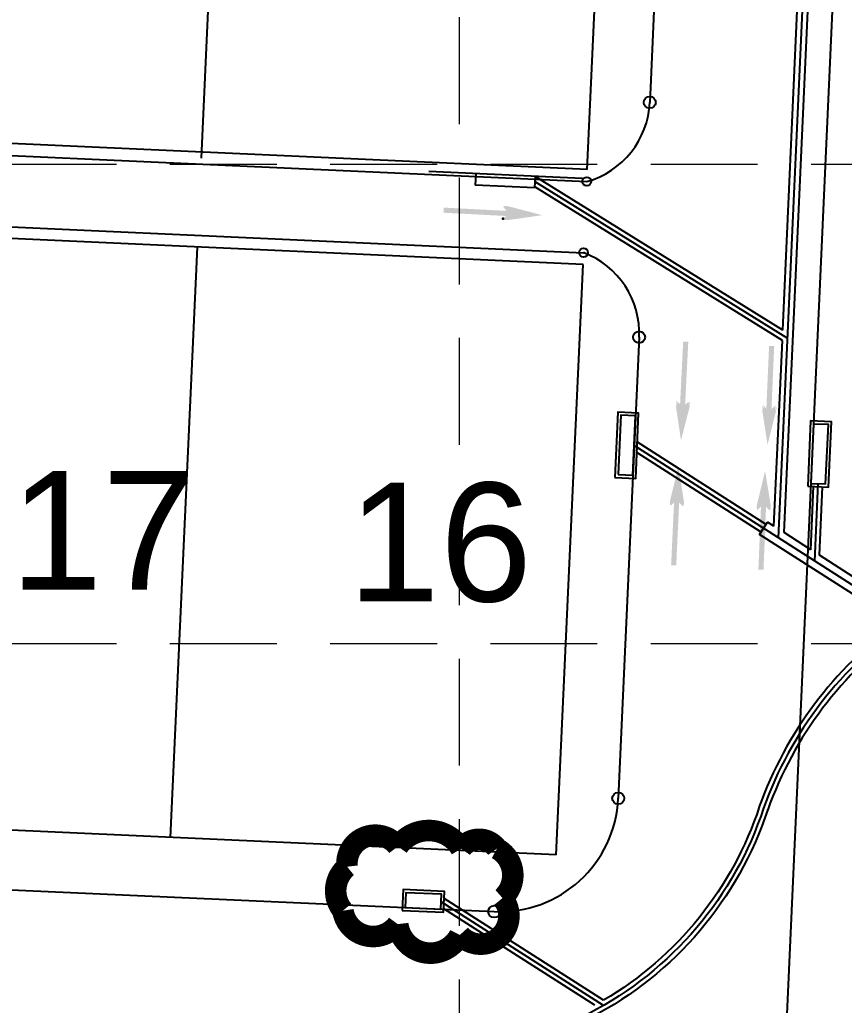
# Model space of a CAD drawing. Header units: feet. Extents: x 10084 to 13321, y 3329 to 8503.
# Drawn here: x 11548 to 11686.8, y 5532.4 to 5698.4 of the extents above; entities that cross this region are included whole.
import ezdxf
from ezdxf.enums import TextEntityAlignment as Align

# ---------------------------------------------------------------- set-up
doc = ezdxf.new("R2010")
doc.units = ezdxf.units.FT
doc.header["$LTSCALE"] = 40
doc.header["$MEASUREMENT"] = 0
for name, pattern in [('( Dashdot )', [1.001, 0.5, -0.25, 0.001, -0.25]), ('CENTERX2', [4, 2.5, -0.5, 0.5, -0.5]), ('DASHED', [0.75, 0.5, -0.25]), ('HIDDEN', [0.375, 0.25, -0.125])]:
    doc.linetypes.add(name, pattern=pattern)
for name, color, linetype in [('CURB', 4, 'Continuous'), ('flow arrow', 4, 'Continuous'), ('GRID', 254, 'DASHED'), ('INLET', 4, 'Continuous'), ('LEGEND', 7, 'Continuous'), ('LOT', 7, 'Continuous'), ('NAME', 6, 'Continuous'), ('ROW', 3, '( Dashdot )'), ('STORM', 2, 'Continuous'), ('storm CL', 7, 'CENTERX2')]:
    doc.layers.add(name, color=color, linetype=linetype)
doc.styles.get("Standard").update_dxf_attribs({"font": 'ARIAL.TTF'})

msp = doc.modelspace()

# ---------------------------------------------------------------- hatches: boundary and pattern name
at = {"layer": 'flow arrow', "linetype": 'Continuous', "lineweight": 30}
h = msp.add_hatch(color=7, dxfattribs=at)
edge = h.paths.add_edge_path()
edge.add_line((11629.42, 5666.82), (11629.94, 5666.18))
edge.add_line((11629.94, 5666.18), (11619.37, 5666.73))
edge.add_line((11619.37, 5666.73), (11619.33, 5665.87))
edge.add_line((11619.33, 5665.87), (11629.89, 5665.32))
edge.add_line((11629.89, 5665.32), (11629.33, 5664.85))
edge.add_line((11629.33, 5664.85), (11629.33, 5664.85))
edge.add_ellipse((11629.86, 5664.78), major_axis=(-0.559, 0.029), ratio=0.285714, start_angle=342.8173, end_angle=484.7269)
edge.add_line((11630.17, 5664.63), (11630.17, 5664.63))
edge.add_line((11630.17, 5664.63), (11635.96, 5665.46))
edge.add_line((11635.96, 5665.46), (11630.3, 5666.94))
edge.add_line((11630.3, 5666.94), (11630.3, 5666.94))
edge.add_ellipse((11629.96, 5666.83), major_axis=(-0.559, 0.029), ratio=0.285714, start_angle=234.1685, end_angle=374.4967)
edge.add_line((11629.42, 5666.82), (11629.42, 5666.82))
edge.add_line((11629.42, 5666.82), (11629.42, 5666.82))
at = {"layer": 'flow arrow'}
h = msp.add_hatch(color=7, dxfattribs=at)
edge = h.paths.add_edge_path()
edge.add_line((11658.7, 5634.16), (11659.18, 5633.6))
edge.add_line((11659.18, 5633.6), (11659.7, 5644.17))
edge.add_line((11659.7, 5644.17), (11660.56, 5644.13))
edge.add_line((11660.56, 5644.13), (11660.03, 5633.56))
edge.add_line((11660.03, 5633.56), (11660.67, 5634.07))
edge.add_line((11660.67, 5634.07), (11660.67, 5634.08))
edge.add_ellipse((11660.68, 5633.53), major_axis=(0.028, 0.559), ratio=0.285714, start_angle=-125.8315, end_angle=14.4967, ccw=False)
edge.add_line((11660.8, 5633.2), (11660.79, 5633.2))
edge.add_line((11660.79, 5633.2), (11659.33, 5627.53))
edge.add_line((11659.33, 5627.53), (11658.48, 5633.32))
edge.add_line((11658.48, 5633.32), (11658.48, 5633.32))
edge.add_ellipse((11658.63, 5633.63), major_axis=(0.028, 0.559), ratio=0.285714, start_angle=-17.1827, end_angle=124.7269, ccw=False)
edge.add_line((11658.7, 5634.16), (11658.7, 5634.16))
edge.add_line((11658.7, 5634.16), (11658.7, 5634.16))
edge.add_line((11658.7, 5634.16), (11658.7, 5634.16))
h = msp.add_hatch(color=7, dxfattribs=at)
edge = h.paths.add_edge_path()
edge.add_line((11673.23, 5633.43), (11673.71, 5632.87))
edge.add_line((11673.71, 5632.87), (11674.17, 5643.45))
edge.add_line((11674.17, 5643.45), (11675.03, 5643.41))
edge.add_line((11675.03, 5643.41), (11674.57, 5632.84))
edge.add_line((11674.57, 5632.84), (11675.2, 5633.36))
edge.add_line((11675.2, 5633.36), (11675.2, 5633.36))
edge.add_ellipse((11675.22, 5632.82), major_axis=(0.024, 0.559), ratio=0.285714, start_angle=-125.8315, end_angle=14.4967, ccw=False)
edge.add_line((11675.33, 5632.48), (11675.33, 5632.48))
edge.add_line((11675.33, 5632.48), (11673.91, 5626.81))
edge.add_line((11673.91, 5626.81), (11673.02, 5632.59))
edge.add_line((11673.02, 5632.59), (11673.02, 5632.59))
edge.add_ellipse((11673.16, 5632.9), major_axis=(0.024, 0.559), ratio=0.285714, start_angle=-17.1827, end_angle=124.7269, ccw=False)
edge.add_line((11673.23, 5633.43), (11673.23, 5633.43))
edge.add_line((11673.23, 5633.43), (11673.23, 5633.43))
edge.add_line((11673.23, 5633.43), (11673.23, 5633.43))
h = msp.add_hatch(color=7, dxfattribs=at)
edge = h.paths.add_edge_path()
edge.add_line((11657.64, 5616.59), (11658.16, 5617.1))
edge.add_line((11658.16, 5617.1), (11657.67, 5606.53))
edge.add_line((11657.67, 5606.53), (11658.53, 5606.49))
edge.add_line((11658.53, 5606.49), (11659.02, 5617.06))
edge.add_line((11659.02, 5617.06), (11659.6, 5616.49))
edge.add_line((11659.6, 5616.49), (11659.61, 5616.49))
edge.add_ellipse((11659.67, 5617.03), major_axis=(-0.026, -0.559), ratio=0.285714, start_angle=345.5033, end_angle=485.8315)
edge.add_line((11659.82, 5617.35), (11659.81, 5617.35))
edge.add_line((11659.81, 5617.35), (11658.9, 5623.12))
edge.add_line((11658.9, 5623.12), (11657.5, 5617.45))
edge.add_line((11657.5, 5617.45), (11657.5, 5617.45))
edge.add_ellipse((11657.62, 5617.13), major_axis=(-0.026, -0.559), ratio=0.285714, start_angle=235.2731, end_angle=377.1827)
edge.add_line((11657.64, 5616.59), (11657.64, 5616.59))
edge.add_line((11657.64, 5616.59), (11657.64, 5616.59))
edge.add_line((11657.64, 5616.59), (11657.64, 5616.59))
h = msp.add_hatch(color=7, dxfattribs=at)
edge = h.paths.add_edge_path()
edge.add_line((11672.27, 5615.86), (11672.8, 5616.38))
edge.add_line((11672.8, 5616.38), (11672.37, 5605.8))
edge.add_line((11672.37, 5605.8), (11673.23, 5605.76))
edge.add_line((11673.23, 5605.76), (11673.66, 5616.34))
edge.add_line((11673.66, 5616.34), (11674.24, 5615.77))
edge.add_line((11674.24, 5615.77), (11674.24, 5615.77))
edge.add_ellipse((11674.3, 5616.31), major_axis=(-0.023, -0.56), ratio=0.285714, start_angle=345.5033, end_angle=485.8315)
edge.add_line((11674.45, 5616.63), (11674.44, 5616.63))
edge.add_line((11674.44, 5616.63), (11673.5, 5622.4))
edge.add_line((11673.5, 5622.4), (11672.13, 5616.72))
edge.add_line((11672.13, 5616.72), (11672.13, 5616.72))
edge.add_ellipse((11672.25, 5616.39), major_axis=(-0.023, -0.56), ratio=0.285714, start_angle=235.2731, end_angle=377.1827)
edge.add_line((11672.28, 5615.86), (11672.27, 5615.86))
edge.add_line((11672.27, 5615.86), (11672.27, 5615.86))
edge.add_line((11672.27, 5615.86), (11672.27, 5615.86))

# ---------------------------------------------------------------- linework, layer by layer
at = {"layer": 'CURB', "color": 7}
for p, q in [((11698.33, 5998.03), (11673.02, 5440.05)), ((11657.6, 5762.08), (11654.07, 5684.45)), ((11158.66, 5693.12), (11643.46, 5671.13)), ((11158.11, 5681.13), (11642.92, 5659.14)), ((11652.28, 5644.92), (11648.76, 5567.28)), ((11109.03, 5571.74), (11627.87, 5548.21))]:
    msp.add_line(p, q, dxfattribs=at)
for centre, radius in [((11654.07, 5684.45), 1), ((11643.46, 5671.13), 0.75), ((11642.92, 5659.14), 0.75), ((11652.28, 5644.92), 1), ((11648.76, 5567.28), 1), ((11627.87, 5548.21), 1)]:
    msp.add_circle(centre, radius, dxfattribs=at)
for centre, radius, start, end in [((11639.59, 5685.1), 14.5, 285.483, 357.4031), ((11637.8, 5645.58), 14.5, 357.4031, 69.3233), ((11628.78, 5568.19), 20, 267.4031, 357.4031)]:
    msp.add_arc(centre, radius, start, end, dxfattribs=at)
at = {"layer": 'flow arrow', "color": 7, "linetype": 'Continuous', "lineweight": 30}
msp.add_point((11629.33, 5664.85), dxfattribs=at)
at = {"layer": 'GRID', "color": 252, "linetype": 'HIDDEN', "lineweight": 0, "ltscale": 1.8}
for p, q in [((11622.01, 3736.79), (11622.01, 8418.16)), ((10169.24, 5674.03), (13236.21, 5674.03)), ((10169.24, 5593.32), (13236.21, 5593.32))]:
    msp.add_line(p, q, dxfattribs=at)
at = {"layer": 'INLET', "color": 5}
for p, q in [((11616.88, 5672.84), (11642.68, 5671.67)), ((11624.79, 5672.49), (11624.68, 5670.49)), ((11634.78, 5672.03), (11634.67, 5670.04)), ((11634.67, 5670.04), (11624.68, 5670.49))]:
    msp.add_line(p, q, dxfattribs=at)
at = {"layer": 'INLET', "color": 5, "flags": 128}
for points in [[(11648.21, 5621.31), (11651.7, 5621.15), (11652.2, 5632.14), (11648.71, 5632.3)], [(11648.73, 5621.79), (11651.23, 5621.67), (11651.68, 5631.66), (11649.18, 5631.78)], [(11680.67, 5619.84), (11684.17, 5619.68), (11684.67, 5630.67), (11681.17, 5630.83)], [(11681.2, 5620.31), (11683.69, 5620.2), (11684.15, 5630.19), (11681.65, 5630.3)], [(11612.37, 5548.41), (11619.36, 5548.1), (11619.52, 5551.59), (11612.53, 5551.91)], [(11612.89, 5548.89), (11618.88, 5548.62), (11619, 5551.12), (11613, 5551.39)]]:
    msp.add_lwpolyline(points, close=True, dxfattribs=at)
at = {"layer": 'LEGEND', "color": 170, "ltscale": 100, "const_width": 3.63}
msp.add_lwpolyline([(11611.65, 5559.17, 0.520567), (11611.65, 5559.17, 0.765195), (11603.1, 5555.77, 0.417879), (11602.39, 5548.36, 0.6649), (11611.62, 5546.1, 0.744833), (11622.09, 5544.28, 0.975642), (11629.27, 5550.49, 0.520567), (11628.35, 5558.82, 0.520567), (11622.3, 5558.8, 0.540264), (11611.65, 5559.17)], format="xyb", close=True, dxfattribs=at)
at = {"layer": 'LOT', "color": 7}
for p, q in [((11578.57, 5675.07), (11583.13, 5775.47)), ((11573.38, 5560.69), (11577.89, 5660.09))]:
    msp.add_line(p, q, dxfattribs=at)
at = {"layer": 'ROW', "color": 7, "linetype": 'Continuous'}
for p, q in [((11643.55, 5673.13), (11648.06, 5772.53)), ((11643.55, 5673.13), (11158.75, 5695.12)), ((11642.83, 5657.14), (11158.02, 5679.13)), ((11638.32, 5557.75), (11642.83, 5657.14)), ((11638.32, 5557.75), (11109.48, 5581.73))]:
    msp.add_line(p, q, dxfattribs=at)
at = {"layer": 'STORM', "color": 5}
for p, q in [((11676.48, 5646.07), (11680.74, 5739.94)), ((11676.69, 5612.01), (11682.49, 5739.86)), ((11676.48, 5646.07), (11634.79, 5671.94)), ((11676.41, 5644.35), (11634.71, 5670.22)), ((11674.99, 5613.1), (11676.41, 5644.35)), ((11673.65, 5613.37), (11651.98, 5627.22)), ((11672.84, 5612.1), (11651.9, 5625.49)), ((11681.19, 5609.14), (11681.67, 5619.79)), ((11682.65, 5608.2), (11683.17, 5619.72)), ((11672.57, 5611.68), (11673.92, 5613.79)), ((11674.99, 5613.1), (11673.92, 5613.79)), ((11695.76, 5596.86), (11672.57, 5611.68)), ((11681.19, 5609.14), (11676.69, 5612.01)), ((11714.9, 5587.58), (11682.65, 5608.2)), ((11646.28, 5533.28), (11619.47, 5550.42)), ((11644.81, 5532.44), (11619.39, 5548.69))]:
    msp.add_line(p, q, dxfattribs=at)
at = {"layer": 'STORM', "color": 5, "flags": 128}
for points in [[(11695.76, 5596.86, 0.150571), (11672.52, 5565.88), (11672.52, 5565.88), (11672.52, 5565.86), (11672.52, 5565.86, -0.182383), (11646.28, 5533.28)], [(11697.12, 5595.99, 0.152915), (11673.94, 5565.37), (11673.94, 5565.37), (11673.94, 5565.39), (11673.94, 5565.39, -0.196304), (11644.18, 5530.4), (11644.18, 5530.4), (11617.94, 5516.8)]]:
    msp.add_lwpolyline(points, format="xyb", dxfattribs=at)
at = {"layer": 'storm CL', "color": 5}
for p, q in [((11677.3, 5644.68), (11634.75, 5671.08)), ((11717.1, 5584.69), (11651.45, 5626.67)), ((11681.85, 5607.23), (11682.45, 5620.26)), ((11646.26, 5532.4), (11618.94, 5549.87))]:
    msp.add_line(p, q, dxfattribs=at)
at = {"layer": 'storm CL', "color": 5, "flags": 128}
for points in [[(11675.77, 5611.12), (11681.62, 5739.9), (11681.62, 5739.9, 0.249068), (11653.47, 5799.23), (11653.47, 5799.23), (11632.95, 5814.5)], [(11697.54, 5597.2, 0.157047), (11673.23, 5565.62, -0.196304), (11643.84, 5531.07), (11643.84, 5531.07), (11617.47, 5517.4)]]:
    msp.add_lwpolyline(points, format="xyb", dxfattribs=at)

# ---------------------------------------------------------------- texts
at = {"layer": 'NAME', "color": 7}
for s, p in [('17', (11546.33, 5612.39)), ('16', (11603.18, 5610.42))]:
    msp.add_text(s, height=20, dxfattribs=at).set_placement(p, align=Align.MIDDLE_LEFT)

doc.saveas('drawing.dxf')
